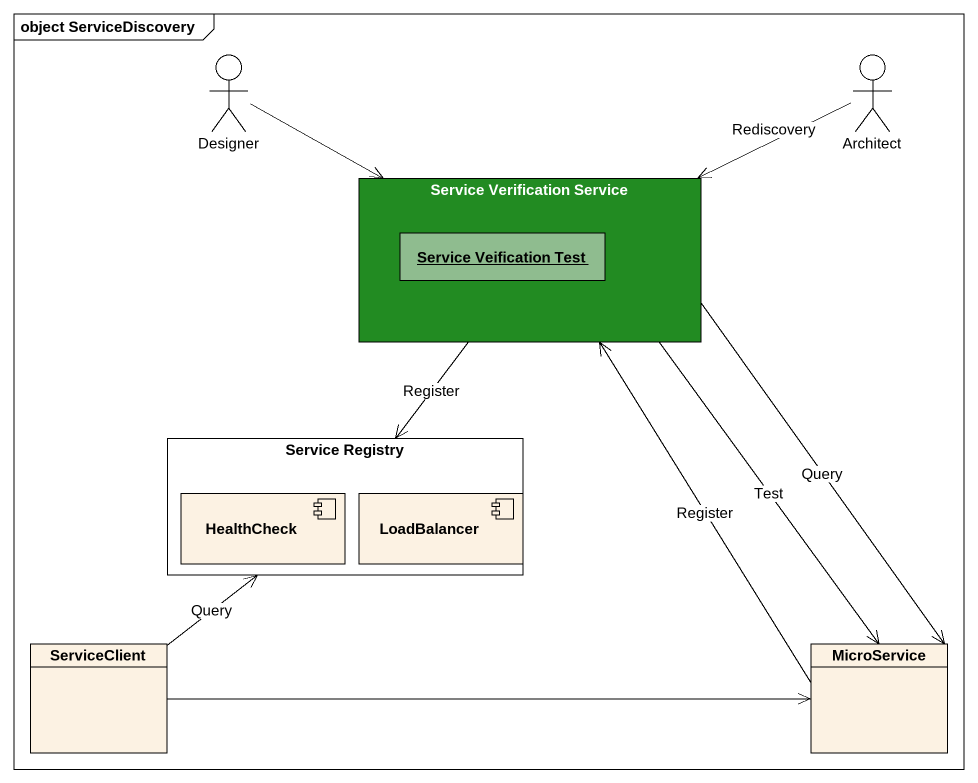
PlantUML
@startuml
mainframe object ServiceDiscovery
allowmixing
hide circle
hide empty members
actor Designer
actor Architect
rectangle "Service Verification Service" as Service_Verification_Service #228B22 {
  object "Service Veification Test" as Service_Veification_Test #8FBC8F
}
rectangle "Service Registry" as Service_Registry {
  component HealthCheck
  component LoadBalancer
}
class ServiceClient
class MicroService
Designer -right-> Service_Verification_Service
Architect -left-> Service_Verification_Service : Rediscovery
Service_Verification_Service --> Service_Registry : Register
Service_Verification_Service --> MicroService : Test
Service_Verification_Service --> MicroService : Query
ServiceClient -up-> Service_Registry : Query
ServiceClient -right-> MicroService
MicroService -up-> Service_Verification_Service : Register
@enduml
